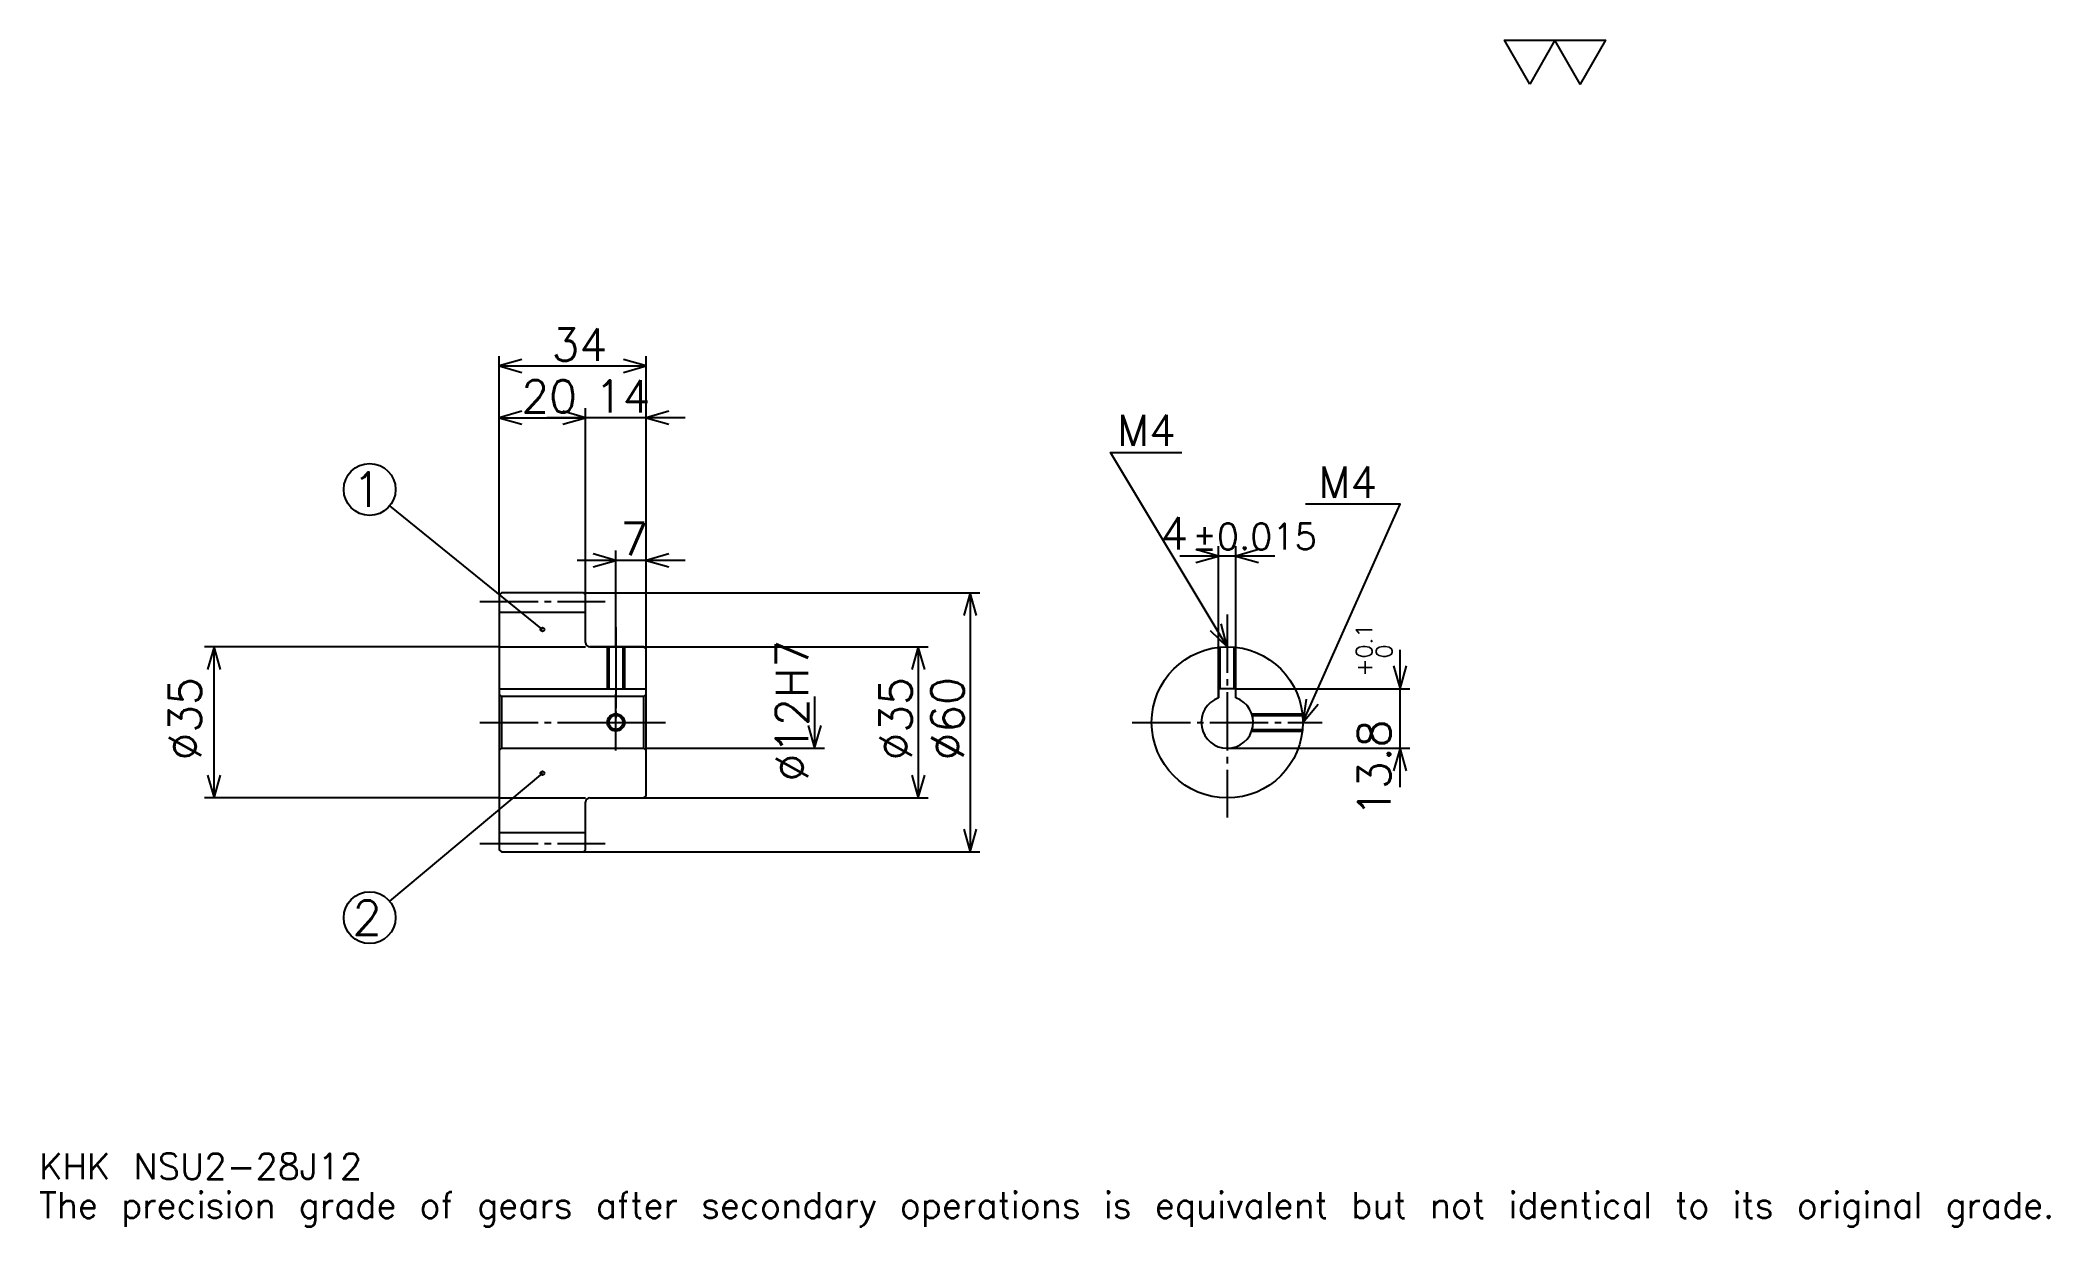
# Model space of a CAD drawing. Extents: x 15 to 480, y 6 to 280.
import ezdxf

# ---------------------------------------------------------------- set-up
doc = ezdxf.new("R2010")
doc.units = 0
doc.linetypes.add('DASHDOT', pattern=[18, 13.5, -1.5, 1.5, -1.5])
doc.layers.get('0').update_dxf_attribs({"linetype": 'CONTINUOUS'})
doc.layers.add('DASHDOT', color=6, linetype='DASHDOT')
doc.styles.add('KANJI', font='TXT', dxfattribs={"bigfont": 'BIGFONT'})

msp = doc.modelspace()

# ---------------------------------------------------------------- linework, layer by layer
at = {"color": 5}
for p, q in [((121.5, 152.25), (121.5, 207)), ((121.5, 204.75), (155.5, 204.75)), ((155.5, 152.25), (155.5, 207)), ((121.5, 192.75), (141.5, 192.75)), ((164.5, 192.75), (132.5, 192.75)), ((141.5, 152.25), (141.5, 195)), ((131.5, 143.75), (96.162384, 172.373474)), ((288, 130.050003), (288, 163)), ((292, 130.050003), (292, 163)), ((164.5, 159.75), (139.5, 159.75)), ((148.5, 152.25), (148.5, 162)), ((301, 160.75), (279, 160.75)), ((121.5, 151.75), (121.5, 152.25)), ((141, 152.25), (155.5, 152.25)), ((141.5, 151.75), (141.5, 152.25)), ((148.5, 139.75), (148.5, 152.25)), ((148.5, 139.75), (148.5, 152.25)), ((155.5, 152.25), (232.75, 152.25)), ((155.5, 139.25), (155.5, 152.25)), ((230.5, 152.25), (230.5, 92.25)), ((121.5, 139.75), (53.25, 139.75)), ((55.5, 104.75), (55.5, 139.75)), ((142.5, 139.75), (155.5, 139.75)), ((155.5, 139.75), (220.75, 139.75)), ((218.5, 139.75), (218.5, 104.75)), ((330, 107.25), (330, 139.050003)), ((194.5, 128.25), (194.5, 116.25)), ((292, 130.050003), (332.25, 130.050003)), ((155.5, 116.25), (196.75, 116.25)), ((290, 116.25), (332.25, 116.25)), ((131.5, 110.5), (96.102722, 80.899017)), ((121.5, 104.75), (53.25, 104.75)), ((142.5, 104.75), (155.5, 104.75)), ((155.5, 104.75), (220.75, 104.75)), ((141, 92.25), (155.5, 92.25)), ((155.5, 92.25), (232.75, 92.25))]:
    msp.add_line(p, q, dxfattribs=at)
at = {"color": 4}
for p, q in [((121.5, 147.75), (141.5, 147.75)), ((121.5, 139.75), (141.5, 139.75)), ((121.5, 130.050003), (155.5, 130.050003)), ((122, 128.25), (122, 116.25)), ((155, 128.25), (155.5, 128.75)), ((155, 116.25), (155.5, 115.75)), ((121.5, 104.75), (141.5, 104.75)), ((121.5, 96.75), (141.5, 96.75))]:
    msp.add_line(p, q, dxfattribs=at)
at = {"color": 7}
msp.add_lwpolyline([(360, 270), (354.149994, 280.140015), (377.549988, 280.140015), (371.700012, 270), (365.850006, 280.140015), (360, 270)], dxfattribs=at)
at = {"color": 5}
for points in [[(126.75, 206.25), (121.5, 204.75), (126.75, 203.25)], [(150.25, 203.25), (155.5, 204.75), (150.25, 206.25)], [(126.75, 194.25), (121.5, 192.75), (126.75, 191.25)], [(136.25, 191.25), (141.5, 192.75), (136.25, 194.25)], [(136.25, 191.25), (141.5, 192.75), (136.25, 194.25)], [(160.75, 194.25), (155.5, 192.75), (160.75, 191.25)], [(290, 139.75), (263, 184.75), (279.5, 184.75)], [(307.5, 122.25), (330, 172.75), (308.100006, 172.75)], [(143.25, 158.25), (148.5, 159.75), (143.25, 161.25)], [(160.75, 161.25), (155.5, 159.75), (160.75, 158.25)], [(282.75, 159.25), (288, 160.75), (282.75, 162.25)], [(297.25, 162.25), (292, 160.75), (297.25, 159.25)], [(232, 147), (230.5, 152.25), (229, 147)], [(286.012665, 143.480103), (290, 139.75), (288.585144, 145.02359)], [(57, 134.5), (55.5, 139.75), (54, 134.5)], [(220, 134.5), (218.5, 139.75), (217, 134.5)], [(328.5, 135.300003), (330, 130.050003), (331.5, 135.300003)], [(308.266479, 127.656013), (307.5, 122.25), (311.006775, 126.435081)], [(193, 121.5), (194.5, 116.25), (196, 121.5)], [(331.5, 111), (330, 116.25), (328.5, 111)], [(54, 110), (55.5, 104.75), (57, 110)], [(217, 110), (218.5, 104.75), (220, 110)], [(229, 97.5), (230.5, 92.25), (232, 97.5)]]:
    msp.add_lwpolyline(points, dxfattribs=at)
at = {"color": 4}
for points in [[(141.5, 140.75), (141.5, 151.75), (141, 152.25), (122, 152.25), (121.5, 151.75), (121.5, 115.75)], [(142.5, 104.75), (155, 104.75), (155.5, 105.25), (155.5, 139.25), (155, 139.75), (142.5, 139.75)], [(146.5, 139.75), (146.5, 130.050003)], [(146.880005, 139.75), (146.880005, 130.050003)], [(150.119995, 139.75), (150.119995, 130.050003)], [(150.5, 139.75), (150.5, 130.050003)], [(288, 127.906853), (288, 139.635345)], [(288.380005, 130.050003), (288.380005, 139.67485)], [(291.619995, 130.050003), (291.619995, 139.67485)], [(292, 127.906853), (292, 139.635345)], [(121.5, 115.75), (122, 116.25), (155, 116.25), (155, 128.25), (122, 128.25), (121.5, 128.75)], [(292, 127.906853), (292, 130.050003), (288, 130.050003), (288, 127.906853)], [(295.65686, 124.25), (307.385345, 124.25)], [(295.777161, 123.870003), (307.424866, 123.870003)], [(295.65686, 120.25), (307.385345, 120.25)], [(295.777161, 120.629997), (307.424866, 120.629997)], [(121.5, 115.75), (121.5, 92.75), (122, 92.25), (141, 92.25), (141.5, 92.75), (141.5, 103.75)]]:
    msp.add_lwpolyline(points, dxfattribs=at)
at = {"color": 5}
for centre, radius in [((91.5, 176.149994), 6), ((131.5, 143.75), 0.45), ((131.5, 110.5), 0.45), ((91.5, 77.050003), 6)]:
    msp.add_circle(centre, radius, dxfattribs=at)
at = {"color": 4}
for centre, radius in [((290, 122.25), 17.5), ((148.5, 122.25), 1.62)]:
    msp.add_circle(centre, radius, dxfattribs=at)
at = {"color": 7}
msp.add_circle((148.5, 122.25), 2, dxfattribs=at)
at = {"color": 4}
for centre, radius, start, end in [((142.5, 140.75), 1, 180, 270), ((290, 122.25), 6, 109.47122094, 70.52877906), ((142.5, 103.75), 1, 90, 180)]:
    msp.add_arc(centre, radius, start, end, dxfattribs=at)
at = {"layer": 'DASHDOT', "color": 7}
for p, q in [((117, 150.25), (146, 150.25)), ((290, 147.25), (290, 100.25)), ((148.5, 139.75), (148.5, 122.25)), ((117, 122.25), (160, 122.25)), ((268, 122.25), (312, 122.25)), ((117, 94.25), (146, 94.25))]:
    msp.add_line(p, q, dxfattribs=at)
for points in [[(148.5, 144.25), (148.5, 125.550003)], [(148.5, 115.75), (148.5, 128.75)], [(142, 122.25), (155, 122.25)]]:
    msp.add_lwpolyline(points, dxfattribs=at)

# ---------------------------------------------------------------- texts
at = {"color": 7, "style": 'KANJI'}
for s, height, p in [('34', 7.5, (133.625, 205.949997)), ('20', 7.5, (126.625, 193.949997)), ('14', 7.5, (143.625, 193.949997)), ('M4', 7.2, (264.5, 186.25)), ('M4', 7.2, (311.100006, 174.25)), ('1', 8, (87.5, 172.149994)), ('7', 7.5, (149.5625, 160.949997)), ('4', 7.5, (274.518494, 162.25)), ('%%p0.015', 6, (281.942596, 162.25)), ('2', 8, (87.5, 73.050003)), ('KHK NSU2-28J12', 6, (15, 16.5)), ('The precision grade of gears after secondary operations is equivalent but not identical to its original grade.', 6, (15, 7.5))]:
    msp.add_text(s, height=height, dxfattribs=at).set_placement(p)
for s, height, p in [('%%c12H7', 7.5, (193, 108.5625)), ('0.1', 3.75, (323.549988, 137.047775)), ('0', 3.75, (328.200012, 137.047775)), ('+', 3.75, (323.549988, 132.847778)), ('%%c35', 7.5, (52.5, 113.4375)), ('%%c35', 7.5, (217, 113.4375)), ('%%c60', 7.5, (229, 113.4375)), ('13.8', 7.5, (327.75, 100.384811))]:
    msp.add_text(s, height=height, rotation=90, dxfattribs=at).set_placement(p)

doc.saveas('drawing.dxf')
